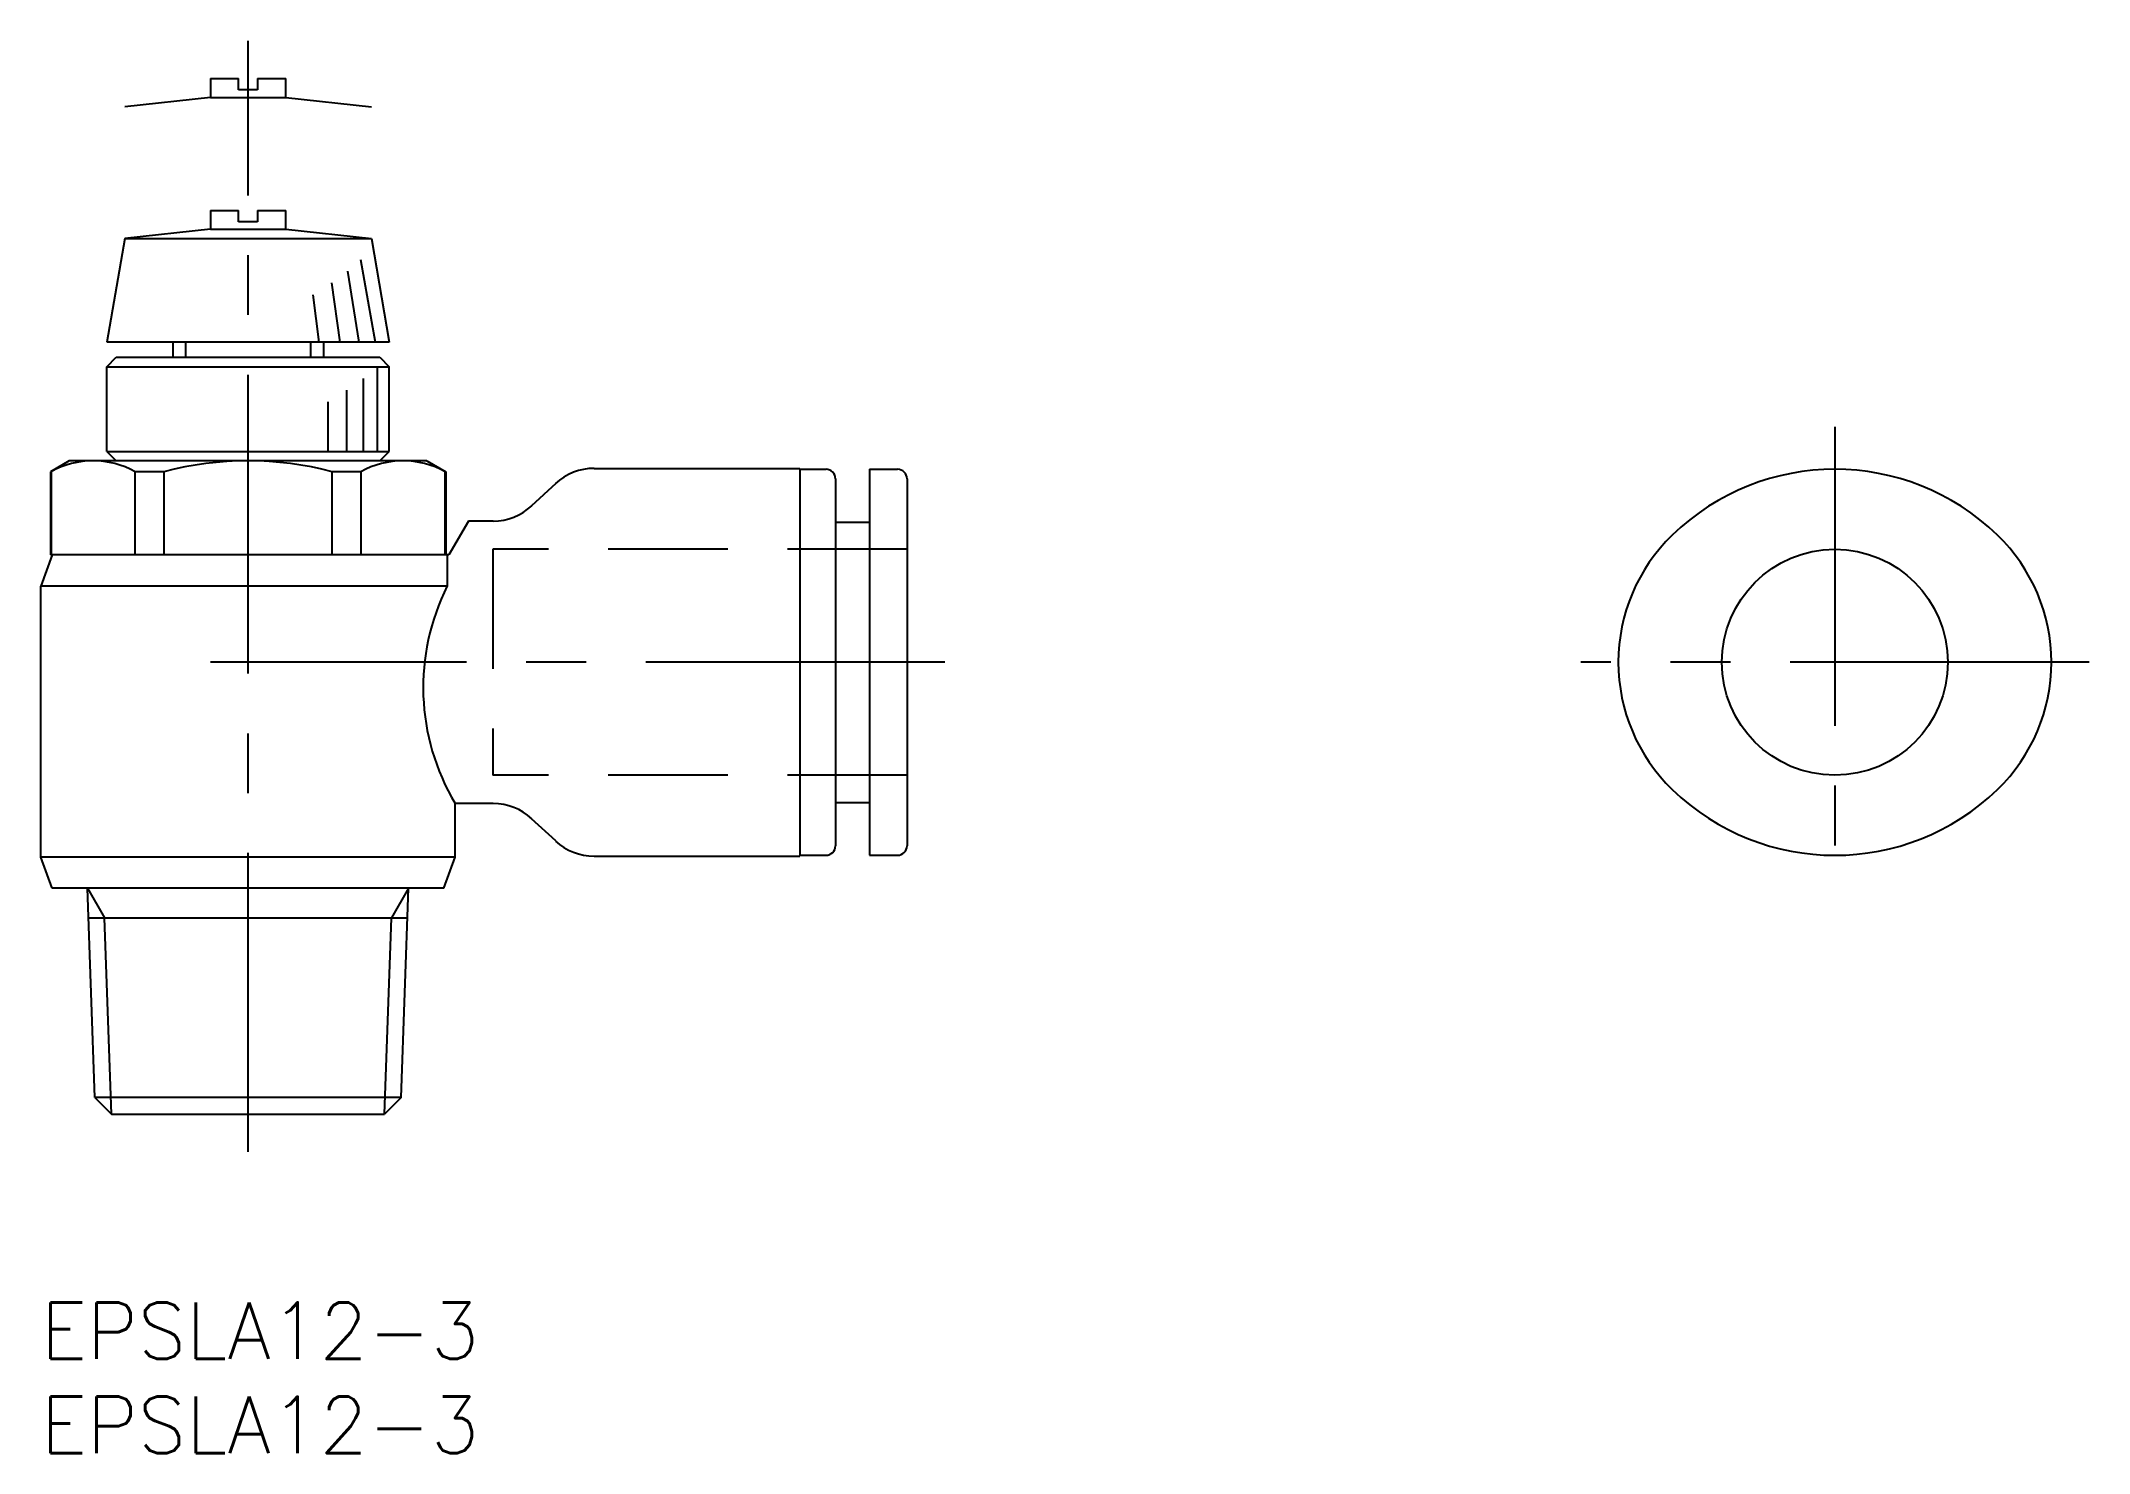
# Model space of a CAD drawing. Extents: x 0 to 109, y -8 to 67.
import ezdxf

# ---------------------------------------------------------------- set-up
doc = ezdxf.new("R2010")
doc.units = 0
doc.header["$LTSCALE"] = 0.5
for name, pattern in [('CENTER', [50.8, 31.75, -6.35, 6.35, -6.35]), ('DASHED', [19.05, 12.7, -6.35]), ('PHANTOM', [63.5, 31.75, -6.35, 6.35, -6.35, 6.35, -6.35])]:
    doc.linetypes.add(name, pattern=pattern)
doc.layers.get('0').update_dxf_attribs({"linetype": 'CONTINUOUS'})
doc.layers.add('CENTER', color=1, linetype='CENTER')
doc.styles.get("Standard").update_dxf_attribs({"font": 'txt.shx', "height": 3, "bigfont": 'bigfont.shx'})

# ---------------------------------------------------------------- blocks, each defined once
blk = doc.blocks.new('*U41')
at = {"color": 7, "linetype": 'CONTINUOUS'}
blk.add_text('EPSLA12-3', height=3, dxfattribs=at).set_placement((0, -3))
blk = doc.blocks.new('*U42')
at = {"color": 7, "linetype": 'CONTINUOUS'}
blk.add_text('EPSLA12-3', height=3, dxfattribs=at).set_placement((0, -8))

msp = doc.modelspace()

# ---------------------------------------------------------------- linework, layer by layer
at = {"color": 3, "linetype": 'PHANTOM'}
for p, q in [((9, 65), (10.5, 65)), ((9, 65), (9, 64)), ((10.5, 64.4), (10.5, 65)), ((11.5, 64.4), (10.5, 64.4)), ((11.5, 65), (13, 65)), ((11.5, 65), (11.5, 64.4)), ((13, 64), (13, 65)), ((9, 64), (4.45, 63.5)), ((9, 64), (13, 64)), ((13, 64), (17.55, 63.5)), ((16.28, 54.78), (16.88, 51)), ((16.97, 55.4), (17.75, 51)), ((14.44, 53.52), (14.75, 51)), ((15.43, 54.15), (15.88, 51)), ((17.13, 45.2), (17.13, 49.08)), ((17.88, 45.2), (17.88, 49.7)), ((16.25, 45.2), (16.25, 48.45)), ((15.25, 45.2), (15.25, 47.83))]:
    msp.add_line(p, q, dxfattribs=at)
at = {"color": 7, "linetype": 'CONTINUOUS'}
for p, q in [((9, 58), (10.5, 58)), ((9, 58), (9, 57)), ((10.5, 57.4), (10.5, 58)), ((11.5, 58), (13, 58)), ((11.5, 58), (11.5, 57.4)), ((13, 57), (13, 58)), ((9, 57), (4.45, 56.5)), ((9, 57), (13, 57)), ((11.5, 57.4), (10.5, 57.4)), ((13, 57), (17.55, 56.5)), ((4.45, 56.5), (3.5, 51)), ((4.45, 56.5), (17.55, 56.5)), ((17.55, 56.5), (18.5, 51)), ((18.5, 51), (3.5, 51)), ((3.5, 49.7), (4, 50.2)), ((4, 50.2), (18, 50.2)), ((7, 51), (7, 50.2)), ((15, 51), (15, 50.2)), ((18, 50.2), (18.5, 49.7)), ((3.5, 45.2), (3.5, 49.7)), ((3.5, 49.7), (18.5, 49.7)), ((18.5, 45.2), (18.5, 49.7)), ((1.5, 44.7), (0.5, 44.12)), ((20.5, 44.7), (1.5, 44.7)), ((3.5, 45.2), (18.5, 45.2)), ((3.5, 45.2), (4, 44.7)), ((18, 44.7), (18.5, 45.2)), ((20.5, 44.7), (21.5, 44.12)), ((0.5, 44.12), (0.5, 39.7)), ((0.54, 44.12), (0.5, 44.12)), ((0.54, 44.12), (0.54, 39.7)), ((6.53, 44.12), (5.01, 44.12)), ((5.01, 39.7), (5.01, 44.12)), ((6.53, 44.12), (6.53, 39.7)), ((16.99, 44.12), (15.47, 44.12)), ((15.47, 39.7), (15.47, 44.12)), ((16.99, 44.12), (16.99, 39.7)), ((21.46, 39.7), (21.46, 44.12)), ((21.5, 44.12), (21.46, 44.12)), ((21.5, 44.12), (21.5, 39.7)), ((29.38, 44.3), (40.3, 44.3)), ((40.3, 44.3), (40.3, 23.7)), ((40.3, 44.25), (41.7, 44.25)), ((42.2, 43.75), (42.2, 24.25)), ((44, 44.25), (45.5, 44.25)), ((44, 44.25), (44, 23.75)), ((46, 43.75), (46, 24.25)), ((27.34, 43.49), (26.06, 42.31)), ((22.7, 41.5), (21.66, 39.7)), ((24.02, 41.5), (22.7, 41.5)), ((42.2, 41.45), (44, 41.45)), ((0.6, 39.7), (0, 38.05)), ((21.66, 39.7), (0.5, 39.7)), ((21.58, 39.7), (21.58, 38.05)), ((0, 23.65), (0, 38.05)), ((21.58, 38.05), (0, 38.05)), ((22, 23.65), (22, 26.5)), ((24.02, 26.5), (22, 26.5)), ((42.2, 26.55), (44, 26.55)), ((27.34, 24.51), (26.06, 25.69)), ((22, 23.65), (0, 23.65)), ((0.6, 22), (0, 23.65)), ((21.4, 22), (22, 23.65)), ((29.38, 23.7), (40.3, 23.7)), ((40.3, 23.75), (41.7, 23.75)), ((44, 23.75), (45.5, 23.75)), ((21.4, 22), (0.6, 22)), ((2.86, 10.89), (2.47, 22)), ((19.14, 10.89), (19.53, 22)), ((2.53, 20.42), (19.47, 20.42)), ((19.14, 10.89), (2.86, 10.89)), ((2.86, 10.89), (3.75, 10)), ((19.14, 10.89), (18.25, 10)), ((3.75, 10), (18.25, 10))]:
    msp.add_line(p, q, dxfattribs=at)
at = {"color": 3, "linetype": 'CONTINUOUS'}
for p, q in [((7.68, 51), (7.68, 50.2)), ((14.32, 51), (14.32, 50.2)), ((2.47, 22), (3.38, 20.42)), ((19.53, 22), (18.62, 20.42)), ((3.75, 10), (3.38, 20.42)), ((18.25, 10), (18.62, 20.42))]:
    msp.add_line(p, q, dxfattribs=at)
at = {"color": 3, "linetype": 'DASHED'}
for p, q in [((46, 40), (24, 40)), ((24, 40), (24, 28)), ((46, 28), (24, 28))]:
    msp.add_line(p, q, dxfattribs=at)
at = {"color": 7, "linetype": 'CONTINUOUS'}
msp.add_circle((95.28, 34), 6, dxfattribs=at)
for centre, radius, start, end in [((2.77, 40.08), 4.62, 61.045, 118.955), ((11, 27.09), 17.61, 75.2877, 104.7123), ((19.23, 40.08), 4.62, 61.045, 118.955), ((29.38, 41.3), 3, 90, 133.0251), ((41.7, 43.75), 0.5, 0, 90), ((45.5, 43.75), 0.5, 0, 90), ((95.28, 31.83), 12.42, 45.9275, 134.0725), ((24.02, 44.5), 3, 270, 313.0251), ((93.18, 34), 9.4, 134.0725, 225.9275), ((97.38, 34), 9.4, 314.0725, 45.9275), ((32.29, 32.66), 11.99, 153.2712, 210.8895), ((95.28, 36.17), 12.42, 225.9275, 314.0725), ((24.02, 23.5), 3, 46.9749, 90), ((29.38, 26.7), 3, 226.9749, 270), ((41.7, 24.25), 0.5, 270, 0), ((45.5, 24.25), 0.5, 270, 0)]:
    msp.add_arc(centre, radius, start, end, dxfattribs=at)
at = {"layer": 'CENTER', "color": 1, "linetype": 'CENTER'}
for p, q in [((11, 8), (11, 67)), ((95.28, 46.5), (95.28, 21.5)), ((48, 34), (9, 34)), ((108.78, 34), (81.78, 34))]:
    msp.add_line(p, q, dxfattribs=at)

# ---------------------------------------------------------------- block references
at = {"color": 7, "linetype": 'CONTINUOUS'}
for name in ['*U41', '*U42']:
    msp.add_blockref(name, (0, 0), dxfattribs=at)

doc.saveas('drawing.dxf')
